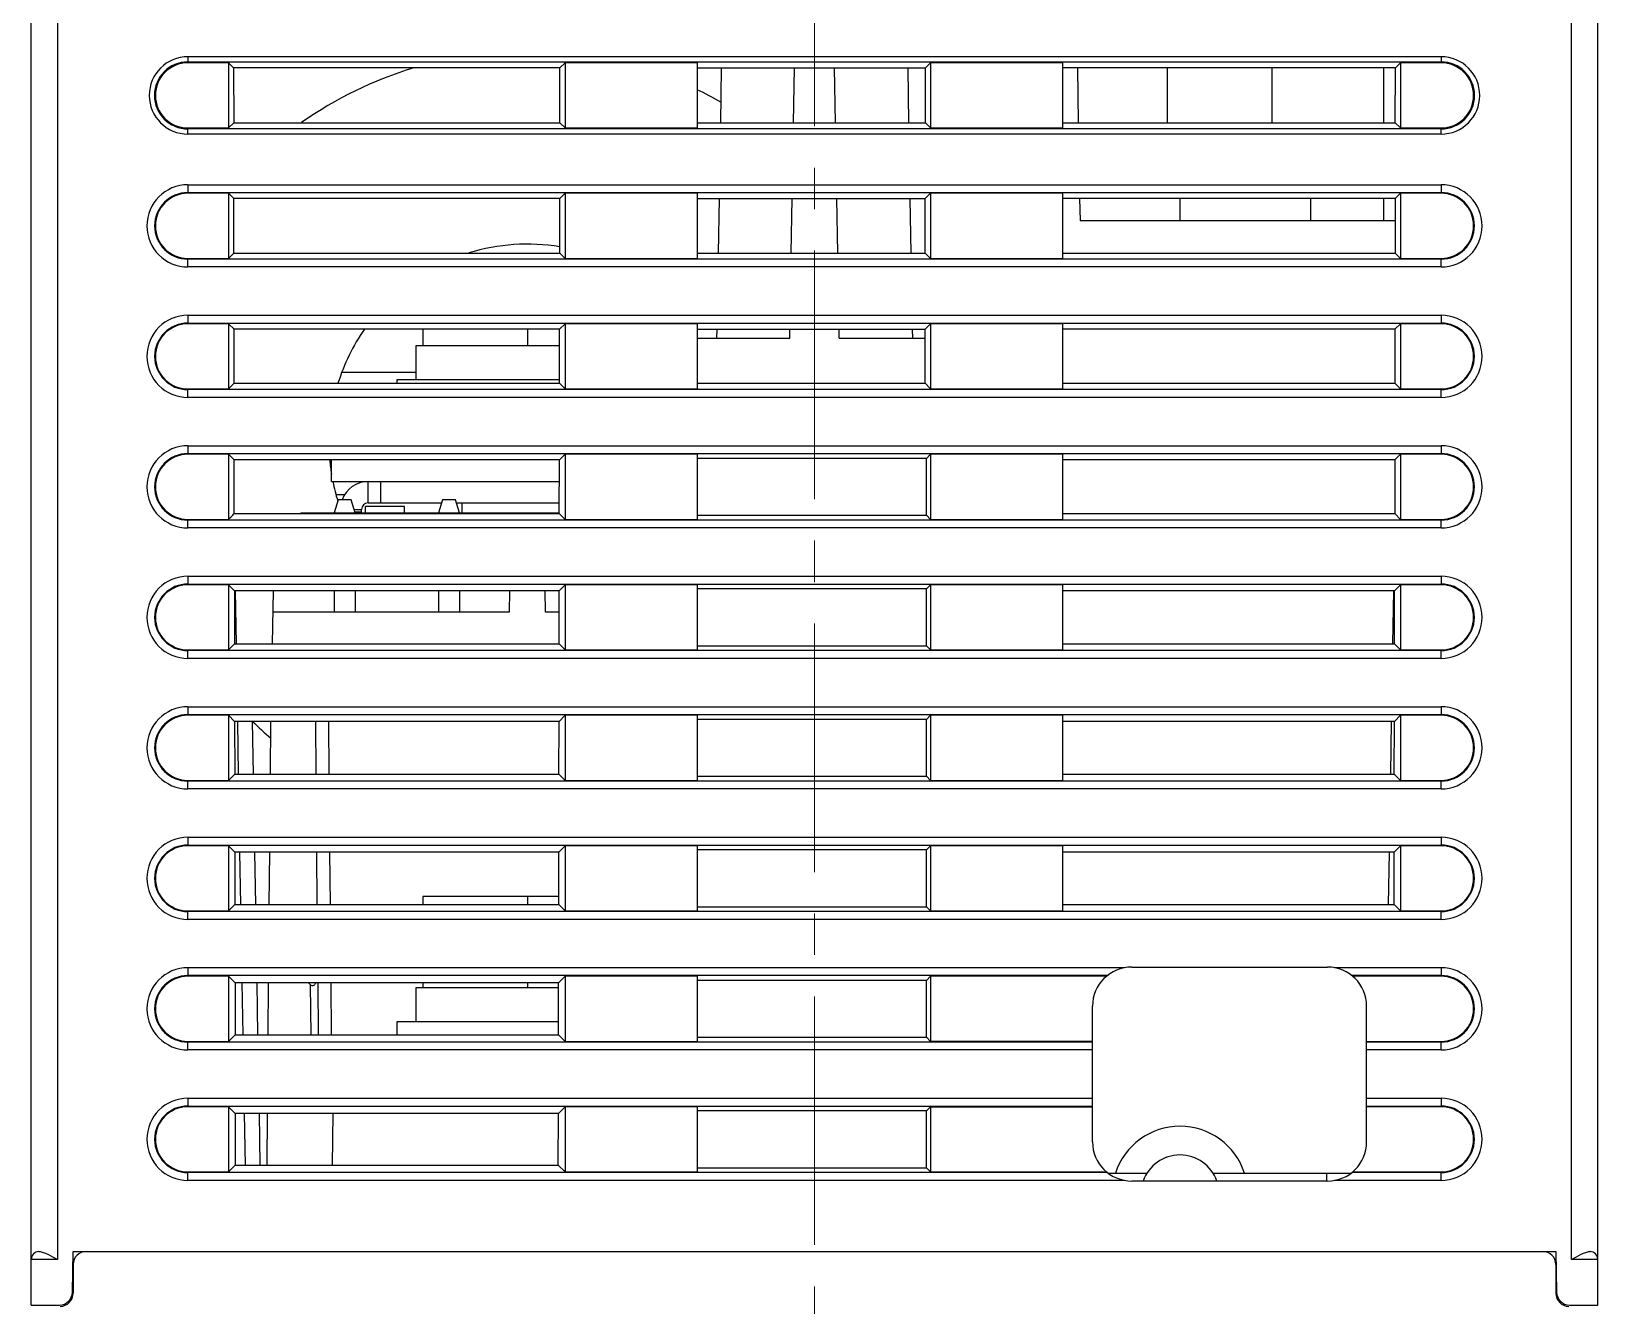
# Model space of a CAD drawing. Header units: millimetres. Extents: x 509 to 2357, y -197 to 647.
# Drawn here: x 1843.2 to 1903.2, y -30.8 to 18 of the extents above; entities that cross this region are included whole.
import ezdxf

# ---------------------------------------------------------------- set-up
doc = ezdxf.new("R2010")
doc.units = ezdxf.units.MM
doc.linetypes.add('CENTER', pattern=[17.8, 10.75, -2.35, 2.35, -2.35])
doc.linetypes.add('CENTER2', pattern=[28.575, 19.05, -3.175, 3.175, -3.175])
doc.layers.add('3', color=112, linetype='CENTER', lineweight=15)
for name, color, linetype in [('BUSBAR-SE025DXF_CONTINUOUS_LINE', 7, 'CONTINUOUS'), ('CASE_BODY_55DXF_CONTINUOUS_LINE', 7, 'CONTINUOUS'), ('CT-16W_DXF_CONTINUOUS_LINE', 7, 'CONTINUOUS'), ('HEATSINK-P27DXF_CONTINUOUS_LINE', 7, 'CONTINUOUS'), ('HEX_M5X12_DXF_CONTINUOUS_LINE', 7, 'CONTINUOUS'), ('HEX_M6X12_DXF_CONTINUOUS_LINE', 7, 'CONTINUOUS'), ('LUG_4_2PAI_DXF_CONTINUOUS_LINE', 7, 'CONTINUOUS'), ('S_WASHER_M5_DXF_CONTINUOUS_LINE', 7, 'CONTINUOUS'), ('SCR5570_DXF_CONTINUOUS_LINE', 7, 'CONTINUOUS'), ('SUPPORT-M5M4DXF_CONTINUOUS_LINE', 7, 'CONTINUOUS'), ('WASHER_M5_DXF_CONTINUOUS_LINE', 7, 'CONTINUOUS')]:
    doc.layers.add(name, color=color, linetype=linetype)

msp = doc.modelspace()

# ---------------------------------------------------------------- linework, layer by layer
at = {"layer": '3', "linetype": 'CENTER2', "ltscale": 0.5}
msp.add_line((1873.205, -114.223), (1873.205, 87.364), dxfattribs=at)
at = {"layer": 'BUSBAR-SE025DXF_CONTINUOUS_LINE', "color": 7, "linetype": 'Continuous'}
for q in [(1854.705, 1.579), (1863.432, 0.75)]:
    msp.add_line((1854.705, 0.75), q, dxfattribs=at)
at = {"layer": 'CASE_BODY_55DXF_CONTINUOUS_LINE', "color": 7, "linetype": 'Continuous'}
for p, q in [((1843.205, -30.8), (1843.205, 41.85)), ((1844.205, 41.85), (1844.205, -29.05)), ((1902.205, -29.05), (1902.205, 41.85)), ((1903.205, -30.8), (1903.205, 41.85)), ((1849.205, 17.034), (1849.205, 16.798)), ((1849.205, 17.034), (1897.205, 17.034)), ((1849.205, 16.834), (1897.205, 16.834)), ((1897.205, 17.034), (1897.205, 16.798)), ((1850.757, 16.798), (1849.205, 16.798)), ((1850.757, 16.798), (1850.757, 14.303)), ((1850.757, 16.798), (1850.953, 16.602)), ((1850.953, 16.602), (1850.957, 14.502)), ((1863.456, 16.602), (1850.953, 16.602)), ((1863.453, 14.502), (1863.456, 16.602)), ((1863.652, 16.798), (1863.456, 16.602)), ((1863.652, 16.798), (1863.652, 14.303)), ((1868.705, 16.798), (1863.652, 16.798)), ((1868.705, 16.798), (1868.705, 14.303)), ((1868.705, 16.602), (1877.456, 16.602)), ((1869.636, 16.602), (1869.599, 14.502)), ((1872.399, 14.502), (1872.436, 16.602)), ((1874.011, 14.502), (1873.974, 16.602)), ((1876.774, 16.602), (1876.811, 14.502)), ((1877.453, 14.502), (1877.456, 16.602)), ((1877.652, 16.798), (1877.456, 16.602)), ((1877.652, 16.798), (1877.652, 14.303)), ((1882.705, 16.798), (1877.652, 16.798)), ((1882.705, 16.798), (1882.705, 14.303)), ((1895.456, 16.602), (1882.705, 16.602)), ((1883.274, 16.602), (1883.311, 14.502)), ((1895.005, 16.602), (1895.005, 14.502)), ((1895.453, 14.502), (1895.456, 16.602)), ((1895.652, 16.798), (1895.456, 16.602)), ((1895.652, 16.798), (1895.652, 14.303)), ((1897.205, 16.798), (1895.652, 16.798)), ((1850.957, 14.502), (1850.757, 14.303)), ((1850.957, 14.502), (1863.453, 14.502)), ((1863.652, 14.303), (1863.453, 14.502)), ((1868.705, 14.502), (1877.453, 14.502)), ((1877.652, 14.303), (1877.453, 14.502)), ((1882.705, 14.502), (1895.453, 14.502)), ((1895.453, 14.502), (1895.652, 14.303)), ((1849.205, 14.067), (1849.205, 14.303)), ((1849.205, 14.303), (1850.757, 14.303)), ((1897.205, 14.266), (1849.205, 14.266)), ((1897.205, 14.067), (1849.205, 14.067)), ((1863.652, 14.303), (1868.705, 14.303)), ((1877.652, 14.303), (1882.705, 14.303)), ((1895.652, 14.303), (1897.205, 14.303)), ((1897.205, 14.067), (1897.205, 14.303)), ((1849.205, 12.125), (1849.205, 11.798)), ((1849.205, 12.125), (1897.205, 12.125)), ((1897.205, 12.125), (1897.205, 11.798)), ((1849.205, 11.826), (1897.205, 11.826)), ((1850.757, 11.798), (1849.205, 11.798)), ((1850.757, 11.798), (1850.757, 9.303)), ((1850.757, 11.798), (1850.961, 11.594)), ((1850.964, 9.51), (1850.961, 11.594)), ((1863.449, 11.594), (1850.961, 11.594)), ((1863.446, 9.51), (1863.449, 11.594)), ((1863.652, 11.798), (1863.449, 11.594)), ((1863.652, 11.798), (1863.652, 9.303)), ((1868.705, 11.798), (1863.652, 11.798)), ((1868.705, 11.798), (1868.705, 9.303)), ((1868.705, 11.594), (1877.449, 11.594)), ((1869.549, 11.594), (1869.512, 9.51)), ((1872.312, 9.51), (1872.349, 11.594)), ((1874.098, 9.51), (1874.061, 11.594)), ((1876.861, 11.594), (1876.898, 9.51)), ((1877.446, 9.51), (1877.449, 11.594)), ((1877.652, 11.798), (1877.449, 11.594)), ((1877.652, 11.798), (1877.652, 9.303)), ((1882.705, 11.798), (1877.652, 11.798)), ((1882.705, 11.798), (1882.705, 9.303)), ((1895.449, 11.594), (1882.705, 11.594)), ((1883.361, 11.594), (1883.376, 10.75)), ((1895.005, 11.594), (1895.005, 10.75)), ((1895.449, 11.594), (1895.446, 9.51)), ((1895.652, 11.798), (1895.449, 11.594)), ((1895.652, 11.798), (1895.652, 9.303)), ((1897.205, 11.798), (1895.652, 11.798)), ((1883.376, 10.75), (1895.447, 10.75)), ((1849.205, 8.975), (1849.205, 9.303)), ((1849.205, 9.303), (1850.757, 9.303)), ((1897.205, 9.274), (1849.205, 9.274)), ((1850.757, 9.303), (1850.964, 9.51)), ((1850.964, 9.51), (1863.446, 9.51)), ((1863.652, 9.303), (1863.446, 9.51)), ((1863.652, 9.303), (1868.705, 9.303)), ((1868.705, 9.51), (1877.446, 9.51)), ((1877.652, 9.303), (1877.446, 9.51)), ((1877.652, 9.303), (1882.705, 9.303)), ((1882.705, 9.51), (1895.446, 9.51)), ((1895.446, 9.51), (1895.652, 9.303)), ((1895.652, 9.303), (1897.205, 9.303)), ((1897.205, 8.975), (1897.205, 9.303)), ((1897.205, 8.975), (1849.205, 8.975)), ((1849.205, 7.125), (1849.205, 6.798)), ((1849.205, 7.125), (1897.205, 7.125)), ((1849.205, 6.826), (1897.205, 6.826)), ((1850.757, 6.798), (1849.205, 6.798)), ((1850.757, 6.798), (1850.757, 4.303)), ((1850.757, 6.798), (1850.969, 6.587)), ((1863.652, 6.798), (1863.441, 6.587)), ((1863.652, 6.798), (1863.652, 4.303)), ((1868.705, 6.798), (1863.652, 6.798)), ((1868.705, 6.798), (1868.705, 4.303)), ((1877.652, 6.798), (1877.441, 6.587)), ((1877.652, 6.798), (1877.652, 4.303)), ((1882.705, 6.798), (1877.652, 6.798)), ((1882.705, 6.798), (1882.705, 4.303)), ((1895.441, 6.587), (1895.652, 6.798)), ((1895.652, 6.798), (1895.652, 4.303)), ((1897.205, 6.798), (1895.652, 6.798)), ((1897.205, 7.125), (1897.205, 6.798)), ((1850.972, 4.517), (1850.969, 6.587)), ((1863.441, 6.587), (1850.969, 6.587)), ((1863.438, 4.517), (1863.441, 6.587)), ((1868.705, 6.587), (1877.441, 6.587)), ((1868.705, 6.25), (1872.255, 6.25)), ((1869.461, 6.587), (1869.455, 6.25)), ((1872.255, 6.25), (1872.261, 6.587)), ((1874.155, 6.25), (1874.149, 6.587)), ((1874.155, 6.25), (1877.441, 6.25)), ((1876.949, 6.587), (1876.955, 6.25)), ((1877.438, 4.517), (1877.441, 6.587)), ((1895.441, 6.587), (1882.705, 6.587)), ((1895.441, 6.587), (1895.438, 4.517)), ((1855.103, 4.95), (1857.929, 4.95)), ((1849.205, 3.975), (1849.205, 4.303)), ((1849.205, 4.303), (1850.757, 4.303)), ((1897.205, 4.274), (1849.205, 4.274)), ((1850.757, 4.303), (1850.972, 4.517)), ((1850.972, 4.517), (1863.438, 4.517)), ((1863.652, 4.303), (1863.438, 4.517)), ((1863.652, 4.303), (1868.705, 4.303)), ((1868.705, 4.517), (1877.438, 4.517)), ((1877.652, 4.303), (1877.438, 4.517)), ((1877.652, 4.303), (1882.705, 4.303)), ((1882.705, 4.517), (1895.438, 4.517)), ((1895.438, 4.517), (1895.652, 4.303)), ((1895.652, 4.303), (1897.205, 4.303)), ((1897.205, 3.975), (1897.205, 4.303)), ((1897.205, 3.975), (1849.205, 3.975)), ((1849.205, 2.125), (1849.205, 1.798)), ((1849.205, 2.125), (1897.205, 2.125)), ((1849.205, 1.826), (1897.205, 1.826)), ((1897.205, 2.125), (1897.205, 1.798)), ((1850.757, 1.798), (1849.205, 1.798)), ((1850.757, 1.798), (1850.757, -0.697)), ((1850.757, 1.798), (1850.976, 1.579)), ((1850.98, -0.475), (1850.976, 1.579)), ((1863.433, 1.579), (1850.976, 1.579)), ((1863.43, -0.475), (1863.433, 1.579)), ((1863.652, 1.798), (1863.433, 1.579)), ((1863.652, 1.798), (1863.652, -0.697)), ((1868.705, 1.798), (1863.652, 1.798)), ((1868.705, 1.798), (1868.705, -0.697)), ((1877.495, 1.64), (1868.705, 1.64)), ((1877.652, 1.798), (1877.495, 1.64)), ((1877.495, -0.54), (1877.495, 1.64)), ((1877.652, 1.798), (1877.652, -0.697)), ((1882.705, 1.798), (1877.652, 1.798)), ((1882.705, 1.798), (1882.705, -0.697)), ((1895.433, 1.579), (1882.705, 1.579)), ((1895.433, 1.579), (1895.43, -0.475)), ((1895.433, 1.579), (1895.652, 1.798)), ((1895.652, 1.798), (1895.652, -0.697)), ((1897.205, 1.798), (1895.652, 1.798)), ((1854.874, 0.259), (1855.217, 0.259)), ((1850.972, -0.475), (1863.43, -0.475)), ((1863.652, -0.697), (1863.43, -0.475)), ((1868.705, -0.54), (1877.495, -0.54)), ((1877.652, -0.697), (1877.495, -0.54)), ((1882.705, -0.475), (1895.438, -0.475)), ((1895.434, -0.475), (1895.652, -0.697)), ((1849.205, -1.025), (1849.205, -0.697)), ((1849.205, -0.697), (1850.757, -0.697)), ((1897.205, -0.726), (1849.205, -0.726)), ((1897.205, -1.025), (1849.205, -1.025)), ((1863.652, -0.697), (1868.705, -0.697)), ((1877.652, -0.697), (1882.705, -0.697)), ((1895.652, -0.697), (1897.205, -0.697)), ((1897.205, -1.025), (1897.205, -0.697)), ((1849.205, -2.875), (1849.205, -3.202)), ((1849.205, -2.875), (1897.205, -2.875)), ((1897.205, -2.875), (1897.205, -3.202)), ((1849.205, -3.174), (1897.205, -3.174)), ((1850.757, -3.202), (1849.205, -3.202)), ((1850.757, -3.202), (1850.757, -5.697)), ((1850.757, -3.202), (1850.984, -3.429)), ((1850.984, -3.429), (1850.987, -5.467)), ((1863.426, -3.429), (1850.984, -3.429)), ((1851.059, -5.467), (1851.024, -3.429)), ((1863.423, -5.467), (1863.426, -3.429)), ((1863.652, -3.202), (1863.426, -3.429)), ((1863.652, -3.202), (1863.652, -5.697)), ((1868.705, -3.202), (1863.652, -3.202)), ((1868.705, -3.202), (1868.705, -5.697)), ((1877.495, -3.36), (1868.705, -3.36)), ((1877.652, -3.202), (1877.495, -3.36)), ((1877.495, -5.54), (1877.495, -3.36)), ((1877.652, -3.202), (1877.652, -5.697)), ((1882.705, -3.202), (1877.652, -3.202)), ((1882.705, -3.202), (1882.705, -5.697)), ((1895.426, -3.429), (1882.705, -3.429)), ((1895.386, -3.429), (1895.351, -5.467)), ((1895.423, -5.467), (1895.426, -3.429)), ((1895.652, -3.202), (1895.426, -3.429)), ((1895.652, -3.202), (1895.652, -5.697)), ((1897.205, -3.202), (1895.652, -3.202)), ((1849.205, -6.025), (1849.205, -5.697)), ((1849.205, -5.697), (1850.757, -5.697)), ((1897.205, -5.726), (1849.205, -5.726)), ((1850.757, -5.697), (1850.987, -5.467)), ((1850.987, -5.467), (1863.423, -5.467)), ((1863.652, -5.697), (1863.423, -5.467)), ((1863.652, -5.697), (1868.705, -5.697)), ((1868.705, -5.54), (1877.495, -5.54)), ((1877.652, -5.697), (1877.495, -5.54)), ((1877.652, -5.697), (1882.705, -5.697)), ((1882.705, -5.467), (1895.423, -5.467)), ((1895.652, -5.697), (1895.423, -5.467)), ((1895.652, -5.697), (1897.205, -5.697)), ((1897.205, -6.025), (1897.205, -5.697)), ((1897.205, -6.025), (1849.205, -6.025)), ((1849.205, -7.875), (1849.205, -8.202)), ((1849.205, -7.875), (1897.205, -7.875)), ((1849.205, -8.174), (1897.205, -8.174)), ((1850.757, -8.202), (1849.205, -8.202)), ((1850.757, -8.202), (1850.757, -10.697)), ((1850.757, -8.202), (1850.992, -8.436)), ((1863.652, -8.202), (1863.418, -8.436)), ((1863.652, -8.202), (1863.652, -10.697)), ((1868.705, -8.202), (1863.652, -8.202)), ((1868.705, -8.202), (1868.705, -10.697)), ((1877.495, -8.36), (1868.705, -8.36)), ((1877.652, -8.202), (1877.495, -8.36)), ((1877.495, -10.54), (1877.495, -8.36)), ((1877.652, -8.202), (1877.652, -10.697)), ((1882.705, -8.202), (1877.652, -8.202)), ((1882.705, -8.202), (1882.705, -10.697)), ((1895.652, -8.202), (1895.418, -8.436)), ((1897.205, -8.202), (1895.652, -8.202)), ((1895.652, -8.202), (1895.652, -10.697)), ((1897.205, -7.875), (1897.205, -8.202)), ((1850.992, -8.436), (1850.995, -10.46)), ((1863.418, -8.436), (1850.992, -8.436)), ((1851.146, -10.46), (1851.111, -8.436)), ((1851.665, -8.436), (1851.701, -10.46)), ((1863.415, -10.46), (1863.418, -8.436)), ((1895.418, -8.436), (1882.705, -8.436)), ((1895.299, -8.436), (1895.264, -10.46)), ((1895.415, -10.46), (1895.418, -8.436)), ((1849.205, -11.025), (1849.205, -10.697)), ((1849.205, -10.697), (1850.757, -10.697)), ((1897.205, -10.726), (1849.205, -10.726)), ((1850.757, -10.697), (1850.995, -10.46)), ((1850.995, -10.46), (1863.415, -10.46)), ((1863.652, -10.697), (1863.415, -10.46)), ((1863.652, -10.697), (1868.705, -10.697)), ((1868.705, -10.54), (1877.495, -10.54)), ((1877.652, -10.697), (1877.495, -10.54)), ((1877.652, -10.697), (1882.705, -10.697)), ((1882.705, -10.46), (1895.415, -10.46)), ((1895.652, -10.697), (1895.415, -10.46)), ((1895.652, -10.697), (1897.205, -10.697)), ((1897.205, -11.025), (1897.205, -10.697)), ((1897.205, -11.025), (1849.205, -11.025)), ((1849.205, -12.875), (1849.205, -13.202)), ((1849.205, -12.875), (1897.205, -12.875)), ((1849.205, -13.174), (1897.205, -13.174)), ((1897.205, -12.875), (1897.205, -13.202)), ((1850.757, -13.202), (1849.205, -13.202)), ((1850.757, -13.202), (1850.757, -15.697)), ((1850.757, -13.202), (1850.999, -13.444)), ((1850.999, -13.444), (1851.002, -15.452)), ((1863.411, -13.444), (1850.999, -13.444)), ((1851.233, -15.452), (1851.198, -13.444)), ((1851.753, -13.444), (1851.788, -15.452)), ((1863.407, -15.452), (1863.411, -13.444)), ((1863.652, -13.202), (1863.411, -13.444)), ((1863.652, -13.202), (1863.652, -15.697)), ((1868.705, -13.202), (1863.652, -13.202)), ((1868.705, -13.202), (1868.705, -15.697)), ((1877.495, -13.36), (1868.705, -13.36)), ((1877.652, -13.202), (1877.495, -13.36)), ((1877.495, -15.54), (1877.495, -13.36)), ((1877.652, -13.202), (1877.652, -15.697)), ((1882.705, -13.202), (1877.652, -13.202)), ((1882.705, -13.202), (1882.705, -15.697)), ((1895.411, -13.444), (1882.705, -13.444)), ((1895.212, -13.444), (1895.177, -15.452)), ((1895.407, -15.452), (1895.411, -13.444)), ((1895.652, -13.202), (1895.411, -13.444)), ((1897.205, -13.202), (1895.652, -13.202)), ((1895.652, -13.202), (1895.652, -15.697)), ((1850.757, -15.697), (1851.002, -15.452)), ((1851.002, -15.452), (1863.407, -15.452)), ((1863.652, -15.697), (1863.407, -15.452)), ((1868.705, -15.54), (1877.495, -15.54)), ((1877.652, -15.697), (1877.495, -15.54)), ((1882.705, -15.452), (1895.407, -15.452)), ((1895.652, -15.697), (1895.407, -15.452)), ((1849.205, -16.025), (1849.205, -15.697)), ((1849.205, -15.697), (1850.757, -15.697)), ((1897.205, -15.726), (1849.205, -15.726)), ((1897.205, -16.025), (1849.205, -16.025)), ((1863.652, -15.697), (1868.705, -15.697)), ((1877.652, -15.697), (1882.705, -15.697)), ((1895.652, -15.697), (1897.205, -15.697)), ((1897.205, -16.025), (1897.205, -15.697)), ((1849.205, -17.875), (1849.205, -18.202)), ((1885.082, -17.875), (1849.205, -17.875)), ((1885.355, -17.85), (1892.855, -17.85)), ((1897.205, -17.875), (1893.128, -17.875)), ((1897.205, -17.875), (1897.205, -18.202)), ((1884.424, -18.174), (1849.205, -18.174)), ((1850.757, -18.202), (1849.205, -18.202)), ((1850.757, -18.202), (1850.757, -20.697)), ((1850.757, -18.202), (1851.007, -18.452)), ((1851.007, -18.452), (1851.01, -20.445)), ((1863.403, -18.452), (1851.007, -18.452)), ((1851.321, -20.445), (1851.286, -18.452)), ((1851.84, -18.452), (1851.875, -20.445)), ((1863.4, -20.445), (1863.403, -18.452)), ((1863.652, -18.202), (1863.403, -18.452)), ((1863.652, -18.202), (1863.652, -20.697)), ((1868.705, -18.202), (1863.652, -18.202)), ((1868.705, -18.202), (1868.705, -20.697)), ((1877.495, -18.36), (1868.705, -18.36)), ((1877.652, -18.202), (1877.495, -18.36)), ((1877.495, -20.54), (1877.495, -18.36)), ((1877.652, -18.202), (1877.652, -20.697)), ((1884.389, -18.202), (1877.652, -18.202)), ((1897.205, -18.174), (1893.786, -18.174)), ((1897.205, -18.202), (1893.821, -18.202)), ((1883.855, -24.55), (1883.855, -19.35)), ((1894.355, -24.55), (1894.355, -19.35)), ((1849.205, -21.025), (1849.205, -20.697)), ((1849.205, -20.697), (1850.757, -20.697)), ((1883.855, -20.726), (1849.205, -20.726)), ((1850.757, -20.697), (1851.01, -20.445)), ((1851.01, -20.445), (1863.4, -20.445)), ((1863.652, -20.697), (1863.4, -20.445)), ((1863.652, -20.697), (1868.705, -20.697)), ((1868.705, -20.54), (1877.495, -20.54)), ((1877.652, -20.697), (1877.495, -20.54)), ((1883.855, -20.697), (1877.652, -20.697)), ((1894.355, -20.697), (1897.205, -20.697)), ((1897.205, -20.726), (1894.355, -20.726)), ((1897.205, -21.025), (1897.205, -20.697)), ((1883.855, -21.025), (1849.205, -21.025)), ((1897.205, -21.025), (1894.355, -21.025)), ((1849.205, -22.875), (1849.205, -23.202)), ((1849.205, -22.875), (1883.855, -22.875)), ((1849.205, -23.174), (1883.855, -23.174)), ((1850.757, -23.202), (1849.205, -23.202)), ((1850.757, -23.202), (1850.757, -25.697)), ((1850.757, -23.202), (1851.015, -23.459)), ((1863.652, -23.202), (1863.395, -23.459)), ((1863.652, -23.202), (1863.652, -25.697)), ((1868.705, -23.202), (1863.652, -23.202)), ((1868.705, -23.202), (1868.705, -25.697)), ((1877.495, -23.36), (1868.705, -23.36)), ((1877.652, -23.202), (1877.495, -23.36)), ((1877.495, -25.54), (1877.495, -23.36)), ((1877.652, -23.202), (1883.855, -23.202)), ((1877.652, -23.202), (1877.652, -25.697)), ((1894.355, -22.875), (1897.205, -22.875)), ((1894.355, -23.174), (1897.205, -23.174)), ((1897.205, -23.202), (1894.355, -23.202)), ((1897.205, -22.875), (1897.205, -23.202)), ((1851.015, -23.459), (1851.018, -25.437)), ((1863.395, -23.459), (1851.015, -23.459)), ((1851.408, -25.437), (1851.373, -23.459)), ((1851.928, -23.459), (1851.962, -25.437)), ((1863.392, -25.437), (1863.395, -23.459)), ((1849.205, -26.025), (1849.205, -25.697)), ((1849.205, -25.697), (1850.757, -25.697)), ((1884.424, -25.726), (1849.205, -25.726)), ((1850.757, -25.697), (1851.018, -25.437)), ((1851.018, -25.437), (1863.392, -25.437)), ((1863.652, -25.697), (1863.392, -25.437)), ((1863.652, -25.697), (1868.705, -25.697)), ((1868.705, -25.54), (1877.495, -25.54)), ((1877.652, -25.697), (1877.495, -25.54)), ((1877.652, -25.697), (1884.389, -25.697)), ((1884.455, -25.75), (1885.936, -25.75)), ((1888.474, -25.75), (1893.755, -25.75)), ((1892.813, -25.75), (1892.813, -26.05)), ((1897.205, -25.726), (1893.786, -25.726)), ((1893.821, -25.697), (1897.205, -25.697)), ((1897.205, -26.025), (1897.205, -25.697)), ((1885.082, -26.025), (1849.205, -26.025)), ((1892.855, -26.05), (1885.355, -26.05)), ((1897.205, -26.025), (1893.128, -26.025)), ((1844.778, -30.308), (1844.805, -28.75)), ((1844.805, -28.75), (1901.605, -28.75)), ((1901.605, -28.75), (1901.632, -30.308)), ((1844.205, -29.05), (1843.205, -29.05)), ((1903.205, -29.05), (1902.205, -29.05)), ((1843.205, -30.8), (1844.278, -30.8)), ((1902.132, -30.8), (1903.205, -30.8))]:
    msp.add_line(p, q, dxfattribs=at)
for centre, radius, start, end in [((1849.205, 15.55), 1.483, 90, 270), ((1849.205, 15.55), 1.284, 90, 270), ((1897.205, 15.55), 1.483, 270, 90), ((1897.205, 15.55), 1.284, 270, 90), ((1849.205, 15.55), 1.248, 90, 270), ((1897.205, 15.55), 1.248, 270, 90), ((1849.205, 10.55), 1.575, 90, 270), ((1897.205, 10.55), 1.575, 270, 90), ((1849.205, 10.55), 1.276, 90, 270), ((1849.205, 10.55), 1.248, 90, 270), ((1897.205, 10.55), 1.276, 270, 90), ((1897.205, 10.55), 1.248, 270, 90), ((1849.205, 5.55), 1.575, 90, 270), ((1849.205, 5.55), 1.276, 90, 270), ((1849.205, 5.55), 1.248, 90, 270), ((1897.205, 5.55), 1.575, 270, 90), ((1897.205, 5.55), 1.276, 270, 90), ((1897.205, 5.55), 1.248, 270, 90), ((1849.205, 0.55), 1.575, 90, 270), ((1849.205, 0.55), 1.276, 90, 270), ((1897.205, 0.55), 1.575, 270, 90), ((1897.205, 0.55), 1.276, 270, 90), ((1849.205, 0.55), 1.248, 90, 270), ((1897.205, 0.55), 1.248, 270, 90), ((1849.205, -4.45), 1.575, 90, 270), ((1897.205, -4.45), 1.575, 270, 90), ((1849.205, -4.45), 1.276, 90, 270), ((1849.205, -4.45), 1.248, 90, 270), ((1897.205, -4.45), 1.276, 270, 90), ((1897.205, -4.45), 1.248, 270, 90), ((1849.205, -9.45), 1.575, 90, 270), ((1849.205, -9.45), 1.276, 90, 270), ((1849.205, -9.45), 1.248, 90, 270), ((1897.205, -9.45), 1.575, 270, 90), ((1897.205, -9.45), 1.276, 270, 90), ((1897.205, -9.45), 1.248, 270, 90), ((1849.205, -14.45), 1.575, 90, 270), ((1849.205, -14.45), 1.276, 90, 270), ((1897.205, -14.45), 1.575, 270, 90), ((1897.205, -14.45), 1.276, 270, 90), ((1849.205, -14.45), 1.248, 90, 270), ((1897.205, -14.45), 1.248, 270, 90), ((1849.205, -19.45), 1.575, 90, 270), ((1885.355, -19.35), 1.5, 90, 180), ((1892.855, -19.35), 1.5, 0, 90), ((1897.205, -19.45), 1.575, 270, 90), ((1849.205, -19.45), 1.276, 90, 270), ((1849.205, -19.45), 1.248, 90, 270), ((1897.205, -19.45), 1.276, 270, 90), ((1897.205, -19.45), 1.248, 270, 90), ((1849.205, -24.45), 1.575, 90, 270), ((1849.205, -24.45), 1.276, 90, 270), ((1849.205, -24.45), 1.248, 90, 270), ((1897.205, -24.45), 1.575, 270, 90), ((1897.205, -24.45), 1.276, 270, 90), ((1897.205, -24.45), 1.248, 270, 90), ((1885.355, -24.55), 1.5, 180, 270), ((1892.855, -24.55), 1.5, 270, 0), ((1843.505, -29.05), 0.3, 91.35742, 180), ((1902.905, -29.05), 0.3, 0, 88.64258), ((1844.278, -30.3), 0.5, 270, 359), ((1902.132, -30.3), 0.5, 181, 270)]:
    msp.add_arc(centre, radius, start, end, dxfattribs=at)
for points, knots in [([(1850.757, -0.697), (1850.813, -0.642), (1850.89, -0.571), (1850.958, -0.493), (1850.976, -0.475)], [0, 0, 0, 0, 0.756443, 1, 1, 1, 1]), ([(1843.498, -28.75), (1843.553, -28.751), (1843.67, -28.782), (1843.906, -28.885), (1844.083, -28.983), (1844.205, -29.05)], [0, 0, 0, 0, 0.214437, 0.461612, 1, 1, 1, 1]), ([(1902.205, -29.05), (1902.327, -28.983), (1902.504, -28.885), (1902.74, -28.782), (1902.857, -28.751), (1902.912, -28.75)], [0, 0, 0, 0, 0.538388, 0.785562, 1, 1, 1, 1])]:
    msp.add_open_spline(points, degree=3, knots=knots, dxfattribs=at)
at = {"layer": 'CT-16W_DXF_CONTINUOUS_LINE', "color": 7, "linetype": 'Continuous'}
for radius, start, end in [(15, 106.86539, 125.21454), (15, 60.39679, 64.31959), (7.6, 80.59806, 107.17771), (7.6, 145.19408, 162.63817), (7.6, 185.0731, 189.19571), (7.6, 191.3852, 197.12984), (15, 225.44951, 229.05355)]:
    msp.add_arc((1862.205, 2.25), radius, start, end, dxfattribs=at)
at = {"layer": 'HEATSINK-P27DXF_CONTINUOUS_LINE', "color": 7, "linetype": 'Continuous'}
for p, q in [((1845.305, -28.75), (1901.105, -28.75)), ((1844.805, -29.25), (1844.805, -30.35)), ((1901.605, -29.25), (1901.605, -30.35))]:
    msp.add_line(p, q, dxfattribs=at)
for centre, start, end in [((1845.305, -29.25), 90, 180), ((1901.105, -29.25), 0, 90), ((1844.305, -30.35), 270, 0), ((1902.105, -30.35), 180, 270)]:
    msp.add_arc(centre, 0.5, start, end, dxfattribs=at)
at = {"layer": 'HEX_M5X12_DXF_CONTINUOUS_LINE', "color": 7, "linetype": 'Continuous'}
for p, q in [((1858.205, 6.587), (1858.205, 5.95)), ((1862.205, 6.587), (1862.205, 5.95)), ((1858.839, 5.95), (1858.205, 5.95)), ((1862.841, 5.95), (1861.571, 5.95)), ((1859.705, -0.45), (1859.705, -0.068)), ((1858.205, -15.15), (1858.205, -15.452)), ((1863.408, -15.15), (1858.205, -15.15)), ((1862.205, -15.15), (1862.205, -15.452)), ((1858.205, -18.452), (1858.205, -18.65)), ((1862.205, -18.452), (1862.205, -18.65)), ((1858.839, -18.65), (1858.205, -18.65)), ((1862.841, -18.65), (1861.571, -18.65))]:
    msp.add_line(p, q, dxfattribs=at)
at = {"layer": 'HEX_M6X12_DXF_CONTINUOUS_LINE', "color": 7, "linetype": 'Continuous'}
for p, q in [((1887.205, 11.594), (1887.205, 10.75)), ((1892.205, 11.594), (1892.205, 10.75))]:
    msp.add_line(p, q, dxfattribs=at)
at = {"layer": 'LUG_4_2PAI_DXF_CONTINUOUS_LINE', "color": 7, "linetype": 'Continuous'}
for radius, start, end in [(2.6, 17.92853, 162.07147), (1.5, 19.47817, 160.52183)]:
    msp.add_arc((1887.205, -26.55), radius, start, end, dxfattribs=at)
at = {"layer": 'S_WASHER_M5_DXF_CONTINUOUS_LINE', "color": 7, "linetype": 'Continuous'}
for p, q in [((1857.929, 5.95), (1857.929, 4.65)), ((1858.205, 5.95), (1857.929, 5.95)), ((1861.571, 5.95), (1858.839, 5.95)), ((1863.44, 5.95), (1862.841, 5.95)), ((1857.929, -18.65), (1857.929, -19.95)), ((1858.205, -18.65), (1857.929, -18.65)), ((1861.571, -18.65), (1858.839, -18.65)), ((1863.403, -18.65), (1862.841, -18.65))]:
    msp.add_line(p, q, dxfattribs=at)
at = {"layer": 'SCR5570_DXF_CONTINUOUS_LINE', "color": 7, "linetype": 'Continuous'}
for p, q in [((1856.105, -0.068), (1856.105, 0.75)), ((1856.594, -0.068), (1856.594, 0.75)), ((1854.955, 0.05), (1854.805, -0.45)), ((1855.455, 0.05), (1854.955, 0.05)), ((1855.605, -0.45), (1855.455, 0.05)), ((1858.955, 0.05), (1858.805, -0.45)), ((1859.455, 0.05), (1858.955, 0.05)), ((1859.605, -0.45), (1859.455, 0.05)), ((1853.536, -0.45), (1853.51, -0.475)), ((1853.536, -0.45), (1863.43, -0.45)), ((1854.805, -0.45), (1854.805, -0.475)), ((1855.565, -0.318), (1855.855, -0.318)), ((1855.605, -0.407), (1855.855, -0.407)), ((1855.605, -0.45), (1855.605, -0.475)), ((1855.855, -0.45), (1855.855, -0.318)), ((1856.005, -0.45), (1856.009, -0.2)), ((1857.501, -0.2), (1856.009, -0.2)), ((1856.105, -0.068), (1858.919, -0.068)), ((1857.505, -0.45), (1857.501, -0.2)), ((1858.805, -0.45), (1858.805, -0.475)), ((1859.49, -0.068), (1863.431, -0.068)), ((1859.605, -0.45), (1859.605, -0.475)), ((1861.573, -0.475), (1861.574, -0.45)), ((1862.836, -0.45), (1862.837, -0.475)), ((1852.448, -5.467), (1852.484, -3.429)), ((1854.805, -3.429), (1854.805, -4.25)), ((1855.605, -3.429), (1855.605, -4.25)), ((1858.805, -3.429), (1858.805, -4.25)), ((1859.605, -3.429), (1859.605, -4.25)), ((1861.522, -3.429), (1861.507, -4.25)), ((1862.903, -4.25), (1862.888, -3.429)), ((1861.507, -4.25), (1852.47, -4.25)), ((1863.425, -4.25), (1862.903, -4.25)), ((1852.365, -10.46), (1852.382, -8.436)), ((1854.086, -8.436), (1854.104, -10.46)), ((1854.586, -8.436), (1854.604, -10.46)), ((1852.321, -15.452), (1852.339, -13.444)), ((1854.13, -13.444), (1854.147, -15.452)), ((1854.63, -13.444), (1854.647, -15.452)), ((1852.277, -20.445), (1852.295, -18.452)), ((1853.903, -18.534), (1853.821, -18.452)), ((1853.923, -20.445), (1853.903, -18.534)), ((1854.174, -18.452), (1854.191, -20.445)), ((1854.674, -18.452), (1854.691, -20.445)), ((1852.234, -25.437), (1852.251, -23.459)), ((1854.751, -23.459), (1854.734, -25.437))]:
    msp.add_line(p, q, dxfattribs=at)
for centre, radius, end in [((1856.105, -0.3), 1.05, 160.51513), ((1856.105, -0.318), 0.25, 180)]:
    msp.add_arc(centre, radius, 90, end, dxfattribs=at)
msp.add_open_spline([(1854.102, -18.452), (1854.093, -18.471), (1854.072, -18.509), (1854.034, -18.548), (1853.994, -18.57), (1853.948, -18.571), (1853.919, -18.55), (1853.903, -18.534)], degree=3, knots=[0, 0, 0, 0, 0.242776, 0.49129, 0.619962, 0.748141, 1, 1, 1, 1], dxfattribs=at)
at = {"layer": 'SUPPORT-M5M4DXF_CONTINUOUS_LINE', "color": 7, "linetype": 'Continuous'}
for p, q in [((1886.73, 14.502), (1886.73, 16.602)), ((1890.73, 14.502), (1890.73, 16.602))]:
    msp.add_line(p, q, dxfattribs=at)
at = {"layer": 'WASHER_M5_DXF_CONTINUOUS_LINE', "color": 7, "linetype": 'Continuous'}
for p, q in [((1857.205, 4.65), (1857.205, 4.517)), ((1863.438, 4.65), (1857.205, 4.65)), ((1857.205, -19.95), (1857.205, -20.445)), ((1863.401, -19.95), (1857.205, -19.95))]:
    msp.add_line(p, q, dxfattribs=at)

doc.saveas('drawing.dxf')
